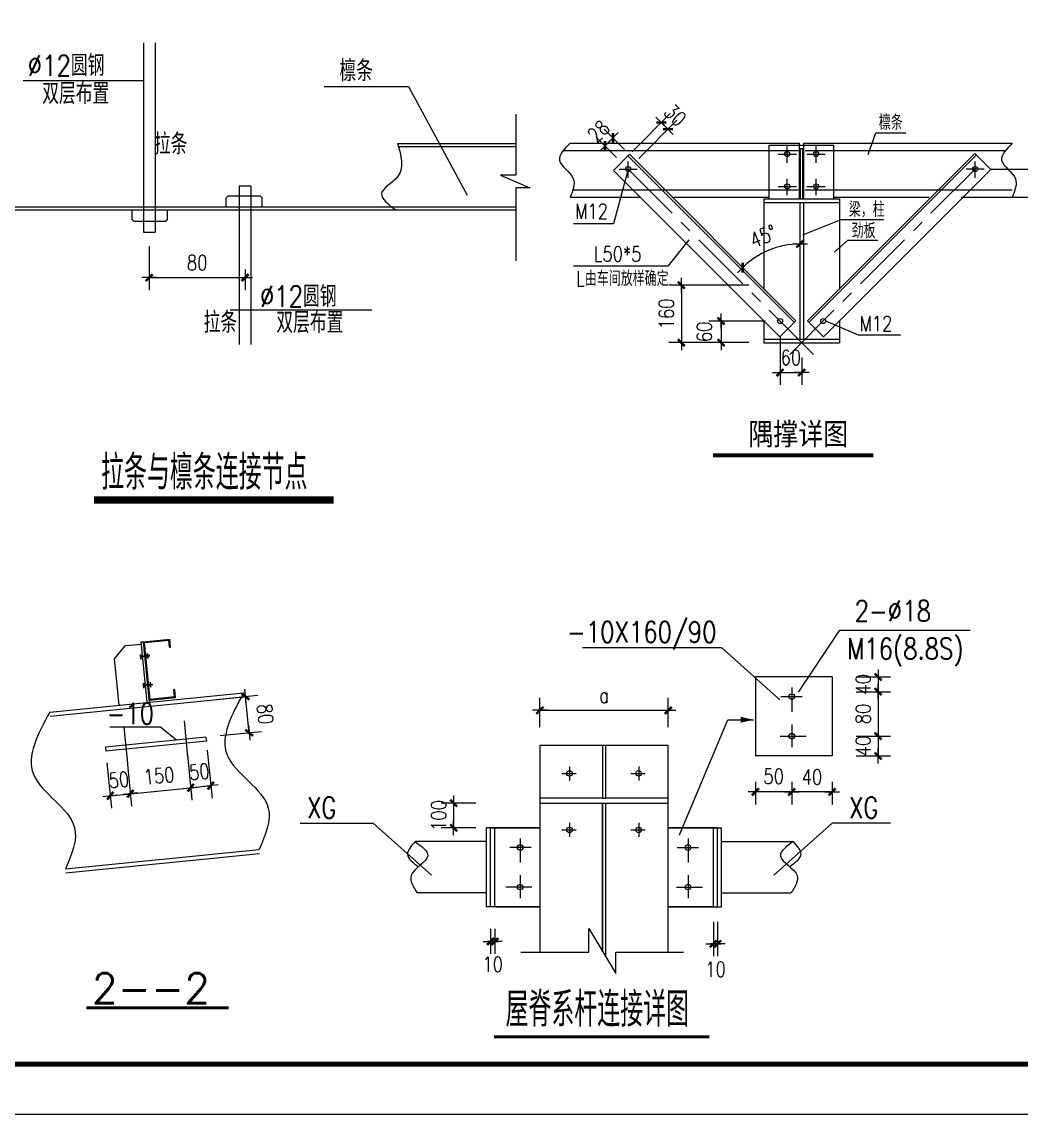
# Model space of a CAD drawing. Extents: x 37237700 to 37865026, y 138877 to 347670.
# Drawn here: x 37813690 to 37833723, y 167089 to 188976 of the extents above; entities that cross this region are included whole.
import ezdxf

# ---------------------------------------------------------------- set-up
doc = ezdxf.new("R2010")
doc.units = 0
doc.header["$LTSCALE"] = 1000
doc.header["$MEASUREMENT"] = 0
doc.linetypes.add('ACAD_ISO02W100', pattern=[15, 12, -3])
doc.linetypes.add('CENTER', pattern=[2, 1.25, -0.25, 0.25, -0.25])
doc.layers.get('0').update_dxf_attribs({"linetype": 'CONTINUOUS'})
doc.layers.get('DEFPOINTS').update_dxf_attribs({"linetype": 'CONTINUOUS'})
for name, color, linetype in [('DIANH', 6, 'CENTER'), ('GREEN', 3, 'CONTINUOUS'), ('PUB_DIM', 3, 'CONTINUOUS'), ('PUB_TITLE', 4, 'CONTINUOUS'), ('RED', 1, 'CONTINUOUS'), ('TEXT', 7, 'CONTINUOUS'), ('XUX', 3, 'ACAD_ISO02W100'), ('标注', 4, 'CONTINUOUS'), ('门窗', 4, 'CONTINUOUS')]:
    doc.layers.add(name, color=color, linetype=linetype)
doc.styles.add('_TCH_DIM_T3', font='SIMPLEX', dxfattribs={"width": 0.705882, "bigfont": 'GBCBIG'})
doc.styles.add('DIM_FONT', font='SIMPLEX.shx', dxfattribs={"width": 0.8})
doc.styles.add('TSSD_NORM', font='txt.shx', dxfattribs={"width": 0.7, "bigfont": 'tssdchn.shx'})
doc.styles.add('中西', font='romans.shx', dxfattribs={"width": 0.8, "height": 350, "bigfont": 'hztxt.shx'})
doc.dimstyles.new('_TCH_ARCH&&100', dxfattribs={"dimtxt": 297.5, "dimasz": 100, "dimexe": 250, "dimexo": 300, "dimgap": 100, "dimtad": 1, "dimdec": 0, "dimzin": 0, "dimdsep": 46, "dimtxsty": '_TCH_DIM_T3', "dimblk": 'ARCHTICK', "dimcen": 0.09, "dimclrt": 7, "dimazin": 2, "dimtfac": 1, "dimtdec": 0, "dimtix": 1, "dimtmove": 2, "dimatfit": 3, "dimfxl": 1, "dimtolj": 1, "dimtzin": 0, "dimarcsym": 0})
doc.dimstyles.new('DIMN', dxfattribs={"dimtxt": 300, "dimasz": 1, "dimexe": 250, "dimexo": 300, "dimgap": 150, "dimtad": 1, "dimdec": 0, "dimzin": 0, "dimdsep": 46, "dimtxsty": 'DIM_FONT', "dimblk": '_DIMX', "dimcen": 0.09, "dimclrt": 7, "dimadec": 0, "dimazin": 0, "dimtfac": 1, "dimtdec": 0, "dimtix": 1, "dimtmove": 2, "dimatfit": 3, "dimldrblk": '_DIMX', "dimfxl": 1, "dimtolj": 1, "dimtzin": 0, "dimarcsym": 0})

# ---------------------------------------------------------------- blocks, each defined once
blk = doc.blocks.new('_DIMX')
blk.add_line((-150, 0), (150, 0))
at = {"const_width": 50}
blk.add_lwpolyline([(-70, -70), (70, 70)], dxfattribs=at)
blk = doc.blocks.new('*D31')
at = {"layer": 'DEFPOINTS', "color": 0}
for p in [(37829126, 174046), (37829932, 174046), (37829126, 173546)]:
    blk.add_point(p, dxfattribs=at)
at = {"layer": 'PUB_DIM', "color": 0, "lineweight": -2}
for p, q in [((37829126, 173746), (37829126, 173296)), ((37829932, 173746), (37829932, 173296)), ((37829931, 173546), (37829127, 173546))]:
    blk.add_line(p, q, dxfattribs=at)
at = {"layer": 'PUB_DIM', "color": 0, "lineweight": -2, "rotation": 180}
blk.add_blockref('_DIMX', (37829126, 173546), dxfattribs=at)
at = {"layer": 'PUB_DIM', "color": 0, "lineweight": -2}
blk.add_blockref('_DIMX', (37829932, 173546), dxfattribs=at)
at = {"layer": 'PUB_DIM', "color": 7, "insert": (37829529, 173846), "char_height": 300, "attachment_point": 5, "style": 'DIM_FONT'}
blk.add_mtext('\\A1;40', dxfattribs=at)
blk = doc.blocks.new('*D32')
at = {"layer": 'DEFPOINTS', "color": 0}
for p in [(37828398, 174046), (37829126, 174046), (37828398, 173546)]:
    blk.add_point(p, dxfattribs=at)
at = {"layer": 'PUB_DIM', "color": 0, "lineweight": -2}
for p, q in [((37828398, 173746), (37828398, 173296)), ((37829126, 173746), (37829126, 173296)), ((37829125, 173546), (37828399, 173546))]:
    blk.add_line(p, q, dxfattribs=at)
at = {"layer": 'PUB_DIM', "color": 0, "lineweight": -2, "rotation": 180}
blk.add_blockref('_DIMX', (37828398, 173546), dxfattribs=at)
at = {"layer": 'PUB_DIM', "color": 0, "lineweight": -2}
blk.add_blockref('_DIMX', (37829126, 173546), dxfattribs=at)
at = {"layer": 'PUB_DIM', "color": 7, "insert": (37828762, 173858), "char_height": 300, "attachment_point": 5, "style": 'DIM_FONT'}
blk.add_mtext('\\A1;50', dxfattribs=at)
blk = doc.blocks.new('*D34')
at = {"layer": 'DEFPOINTS', "color": 0}
for p in [(37815771, 174466), (37816980, 174587), (37817075, 173630)]:
    blk.add_point(p, dxfattribs=at)
at = {"layer": 'PUB_DIM', "color": 0, "lineweight": -2}
for p, q in [((37817009, 174288), (37817100, 173382)), ((37815800, 174168), (37815891, 173261)), ((37815867, 173510), (37817074, 173630))]:
    blk.add_line(p, q, dxfattribs=at)
for p, rotation in [((37815866, 173510), 185.699999930364), ((37817075, 173630), 5.699999930364021)]:
    blk.add_blockref('_DIMX', p, dxfattribs=dict(at, rotation=rotation))
at = {"layer": 'PUB_DIM', "color": 7, "insert": (37816441, 173869), "char_height": 300, "attachment_point": 5, "rotation": 5.7, "style": 'DIM_FONT'}
blk.add_mtext('\\A1;150', dxfattribs=at)
blk = doc.blocks.new('*D35')
at = {"layer": 'DEFPOINTS', "color": 0}
for p in [(37815771, 174466), (37815368, 174426), (37815866, 173510)]:
    blk.add_point(p, dxfattribs=at)
at = {"layer": 'PUB_DIM', "color": 0, "lineweight": -2}
for p, q in [((37815397, 174127), (37815488, 173221)), ((37815800, 174168), (37815891, 173261)), ((37815462, 173469), (37815461, 173469)), ((37815463, 173469), (37815866, 173510)), ((37815867, 173510), (37815868, 173510))]:
    blk.add_line(p, q, dxfattribs=at)
for p, rotation in [((37815463, 173469), 5.699999999944056), ((37815866, 173510), 185.6999999999441)]:
    blk.add_blockref('_DIMX', p, dxfattribs=dict(at, rotation=rotation))
at = {"layer": 'PUB_DIM', "color": 7, "insert": (37815635, 173788), "char_height": 300, "attachment_point": 5, "rotation": 5.7, "style": 'DIM_FONT'}
blk.add_mtext('\\A1;50', dxfattribs=at)
blk = doc.blocks.new('*D36')
at = {"layer": 'DEFPOINTS', "color": 0}
for p in [(37817377, 174681), (37817052, 173862), (37817478, 173671)]:
    blk.add_point(p, dxfattribs=at)
at = {"layer": 'PUB_DIM', "color": 0, "lineweight": -2}
for p, q in [((37817407, 174383), (37817503, 173422)), ((37817074, 173630), (37817073, 173630)), ((37817075, 173630), (37817478, 173671)), ((37817479, 173671), (37817480, 173671)), ((37817082, 173563), (37817100, 173382))]:
    blk.add_line(p, q, dxfattribs=at)
for p, rotation in [((37817075, 173630), 5.699999930364035), ((37817478, 173671), 185.699999930364)]:
    blk.add_blockref('_DIMX', p, dxfattribs=dict(at, rotation=rotation))
at = {"layer": 'PUB_DIM', "color": 7, "insert": (37817247, 173949), "char_height": 300, "attachment_point": 5, "rotation": 5.7, "style": 'DIM_FONT'}
blk.add_mtext('\\A1;50', dxfattribs=at)
blk = doc.blocks.new('*D37')
at = {"layer": 'DEFPOINTS', "color": 0}
for p in [(37817296, 175368), (37818175, 175456), (37817368, 174643)]:
    blk.add_point(p, dxfattribs=at)
at = {"layer": 'PUB_DIM', "color": 0, "lineweight": -2}
for p, q in [((37817594, 175398), (37818424, 175481)), ((37818247, 174732), (37818175, 175455)), ((37817666, 174673), (37818496, 174756))]:
    blk.add_line(p, q, dxfattribs=at)
for p, rotation in [((37818175, 175456), 95.69999999982853), ((37818247, 174731), 275.6999999998285)]:
    blk.add_blockref('_DIMX', p, dxfattribs=dict(at, rotation=rotation))
at = {"layer": 'PUB_DIM', "color": 7, "insert": (37818571, 175107), "char_height": 300, "attachment_point": 5, "rotation": 275.7, "style": 'DIM_FONT'}
blk.add_mtext('\\A1;80', dxfattribs=at)
blk = doc.blocks.new('*D38')
at = {"layer": 'DEFPOINTS', "color": 0}
for p in [(37823086, 171101), (37823172, 171101), (37823172, 170548)]:
    blk.add_point(p, dxfattribs=at)
at = {"layer": 'PUB_DIM', "color": 0, "lineweight": -2}
for p, q in [((37823086, 170801), (37823086, 170298)), ((37823172, 170801), (37823172, 170298)), ((37823085, 170548), (37823084, 170548)), ((37823086, 170548), (37823172, 170548)), ((37823173, 170548), (37823174, 170548))]:
    blk.add_line(p, q, dxfattribs=at)
blk.add_blockref('_DIMX', (37823086, 170548), dxfattribs=at)
at = {"layer": 'PUB_DIM', "color": 0, "lineweight": -2, "rotation": 180}
blk.add_blockref('_DIMX', (37823172, 170548), dxfattribs=at)
at = {"layer": 'PUB_DIM', "color": 7, "insert": (37823129, 170091), "char_height": 300, "attachment_point": 5, "style": 'DIM_FONT'}
blk.add_mtext('\\A1;10', dxfattribs=at)
blk = doc.blocks.new('*D40')
at = {"layer": 'DEFPOINTS', "color": 0}
for p in [(37823089, 173321), (37822346, 172826), (37823089, 172826)]:
    blk.add_point(p, dxfattribs=at)
at = {"layer": 'PUB_DIM', "color": 0, "lineweight": -2}
for p, q in [((37822789, 173321), (37822096, 173321)), ((37822346, 173322), (37822346, 173323)), ((37822346, 173321), (37822346, 172826)), ((37822789, 172826), (37822096, 172826)), ((37822346, 172825), (37822346, 172824))]:
    blk.add_line(p, q, dxfattribs=at)
for p, rotation in [((37822346, 173321), 270), ((37822346, 172826), 90)]:
    blk.add_blockref('_DIMX', p, dxfattribs=dict(at, rotation=rotation))
at = {"layer": 'PUB_DIM', "color": 7, "insert": (37822046, 173074), "char_height": 300, "attachment_point": 5, "rotation": 90, "style": 'DIM_FONT'}
blk.add_mtext('\\A1;100', dxfattribs=at)
blk = doc.blocks.new('*D41')
at = {"layer": 'DEFPOINTS', "color": 0}
for p in [(37827553, 171243), (37827639, 171243), (37827553, 170502)]:
    blk.add_point(p, dxfattribs=at)
at = {"layer": 'PUB_DIM', "color": 0, "lineweight": -2}
for p, q in [((37827553, 170943), (37827553, 170252)), ((37827639, 170943), (37827639, 170252)), ((37827552, 170502), (37827551, 170502)), ((37827639, 170502), (37827553, 170502)), ((37827640, 170502), (37827641, 170502))]:
    blk.add_line(p, q, dxfattribs=at)
blk.add_blockref('_DIMX', (37827553, 170502), dxfattribs=at)
at = {"layer": 'PUB_DIM', "color": 0, "lineweight": -2, "rotation": 180}
blk.add_blockref('_DIMX', (37827639, 170502), dxfattribs=at)
at = {"layer": 'PUB_DIM', "color": 7, "insert": (37827596, 169993), "char_height": 300, "attachment_point": 5, "style": 'DIM_FONT'}
blk.add_mtext('\\A1;10', dxfattribs=at)
blk = doc.blocks.new('*D42')
at = {"layer": 'DEFPOINTS', "color": 0}
for p in [(37830113, 175850), (37830113, 175554), (37830856, 175554)]:
    blk.add_point(p, dxfattribs=at)
at = {"layer": 'PUB_DIM', "color": 0, "lineweight": -2}
for p, q in [((37830413, 175850), (37831106, 175850)), ((37830856, 175851), (37830856, 175852)), ((37830856, 175850), (37830856, 175554)), ((37830413, 175554), (37831106, 175554)), ((37830856, 175553), (37830856, 175552))]:
    blk.add_line(p, q, dxfattribs=at)
for p, rotation in [((37830856, 175850), 270), ((37830856, 175554), 90)]:
    blk.add_blockref('_DIMX', p, dxfattribs=dict(at, rotation=rotation))
at = {"layer": 'PUB_DIM', "color": 7, "insert": (37830556, 175702), "char_height": 300, "attachment_point": 5, "rotation": 90, "style": 'DIM_FONT'}
blk.add_mtext('\\A1;40', dxfattribs=at)
blk = doc.blocks.new('*D43')
at = {"layer": 'DEFPOINTS', "color": 0}
for p in [(37830113, 174663), (37830113, 174267), (37830856, 174267)]:
    blk.add_point(p, dxfattribs=at)
at = {"layer": 'PUB_DIM', "color": 0, "lineweight": -2}
for p, q in [((37830413, 174663), (37831106, 174663)), ((37830856, 174664), (37830856, 174665)), ((37830856, 174663), (37830856, 174267)), ((37830413, 174267), (37831106, 174267)), ((37830856, 174266), (37830856, 174265))]:
    blk.add_line(p, q, dxfattribs=at)
for p, rotation in [((37830856, 174663), 270), ((37830856, 174267), 90)]:
    blk.add_blockref('_DIMX', p, dxfattribs=dict(at, rotation=rotation))
at = {"layer": 'PUB_DIM', "color": 7, "insert": (37830556, 174465), "char_height": 300, "attachment_point": 5, "rotation": 90, "style": 'DIM_FONT'}
blk.add_mtext('\\A1;40', dxfattribs=at)
blk = doc.blocks.new('*D44')
at = {"layer": 'DEFPOINTS', "color": 0}
for p in [(37830113, 175554), (37830113, 174663), (37830856, 174663)]:
    blk.add_point(p, dxfattribs=at)
at = {"layer": 'PUB_DIM', "color": 0, "lineweight": -2}
for p, q in [((37830413, 175554), (37831106, 175554)), ((37830856, 175553), (37830856, 174664)), ((37830413, 174663), (37831106, 174663))]:
    blk.add_line(p, q, dxfattribs=at)
for p, rotation in [((37830856, 175554), 90), ((37830856, 174663), 270)]:
    blk.add_blockref('_DIMX', p, dxfattribs=dict(at, rotation=rotation))
at = {"layer": 'PUB_DIM', "color": 7, "insert": (37830556, 175108), "char_height": 300, "attachment_point": 5, "rotation": 90, "style": 'DIM_FONT'}
blk.add_mtext('\\A1;80', dxfattribs=at)
blk = doc.blocks.new('*D95')
at = {"layer": 'DEFPOINTS', "color": 0}
for p in [(37826508, 186961), (37825709, 186162), (37825844, 186027)]:
    blk.add_point(p, dxfattribs=at)
at = {"layer": 'PUB_DIM', "color": 0, "lineweight": -2}
for p, q in [((37825922, 186374), (37826685, 187138)), ((37826056, 186240), (37826820, 187003)), ((37826508, 186962), (37826507, 186962)), ((37826643, 186826), (37826508, 186961)), ((37826644, 186826), (37826644, 186825))]:
    blk.add_line(p, q, dxfattribs=at)
for p, rotation in [((37826508, 186961), 314.9999999994558), ((37826643, 186826), 134.9999999994558)]:
    blk.add_blockref('_DIMX', p, dxfattribs=dict(at, rotation=rotation))
at = {"layer": 'PUB_DIM', "color": 7, "insert": (37826788, 187106), "char_height": 300, "attachment_point": 5, "rotation": 315, "style": 'DIM_FONT'}
blk.add_mtext('\\A1;30', dxfattribs=at)
blk = doc.blocks.new('*D96')
at = {"layer": 'DEFPOINTS', "color": 0}
for p in [(37825541, 186650), (37825986, 186205), (37825826, 186045)]:
    blk.add_point(p, dxfattribs=at)
at = {"layer": 'PUB_DIM', "color": 0, "lineweight": -2}
for p, q in [((37825774, 186417), (37825364, 186827)), ((37825613, 186257), (37825204, 186666)), ((37825380, 186489), (37825379, 186488)), ((37825381, 186490), (37825541, 186650)), ((37825542, 186651), (37825542, 186651))]:
    blk.add_line(p, q, dxfattribs=at)
for p, rotation in [((37825541, 186650), 225.0000000007903), ((37825381, 186490), 45.00000000079025)]:
    blk.add_blockref('_DIMX', p, dxfattribs=dict(at, rotation=rotation))
at = {"layer": 'PUB_DIM', "color": 7, "insert": (37825249, 186782), "char_height": 300, "attachment_point": 5, "rotation": 45, "style": 'DIM_FONT'}
blk.add_mtext('\\A1;28', dxfattribs=at)
blk = doc.blocks.new('*D97')
at = {"layer": 'DEFPOINTS', "color": 0}
for p in [(37828890, 182980), (37829323, 182548), (37829323, 181950)]:
    blk.add_point(p, dxfattribs=at)
at = {"layer": 'PUB_DIM', "color": 0, "lineweight": -2}
for p, q in [((37828890, 182680), (37828890, 181700)), ((37829323, 182248), (37829323, 181700)), ((37828889, 181950), (37828888, 181950)), ((37828890, 181950), (37829323, 181950)), ((37829324, 181950), (37829325, 181950))]:
    blk.add_line(p, q, dxfattribs=at)
blk.add_blockref('_DIMX', (37828890, 181950), dxfattribs=at)
at = {"layer": 'PUB_DIM', "color": 0, "lineweight": -2, "rotation": 180}
blk.add_blockref('_DIMX', (37829323, 181950), dxfattribs=at)
at = {"layer": 'PUB_DIM', "color": 7, "insert": (37829107, 182250), "char_height": 300, "attachment_point": 5, "style": 'DIM_FONT'}
blk.add_mtext('\\A1;60', dxfattribs=at)
blk = doc.blocks.new('*D98')
at = {"layer": 'DEFPOINTS', "color": 0}
for p in [(37826234, 185957), (37829287, 185356), (37828867, 184471), (37829204, 182988), (37829287, 182620)]:
    blk.add_point(p, dxfattribs=at)
at = {"layer": 'PUB_DIM', "color": 0, "lineweight": -2}
blk.add_arc((37829287, 182904), 1622, 90.0353, 134.9647, dxfattribs=at)
for p, rotation in [((37829287, 184527), 0.01766053523176496), ((37828140, 184051), 224.9823394646783)]:
    blk.add_blockref('_DIMX', p, dxfattribs=dict(at, rotation=rotation))
at = {"layer": 'PUB_DIM', "color": 7, "insert": (37828551, 184680), "char_height": 300, "attachment_point": 5, "rotation": 22.5, "style": 'DIM_FONT'}
blk.add_mtext('\\A1;45°', dxfattribs=at)
blk = doc.blocks.new('*D99')
at = {"layer": 'DEFPOINTS', "color": 0}
for p in [(37828567, 183700), (37826911, 182548), (37828567, 182548)]:
    blk.add_point(p, dxfattribs=at)
at = {"layer": 'PUB_DIM', "color": 0, "lineweight": -2}
for p, q in [((37828267, 183700), (37826661, 183700)), ((37826911, 183699), (37826911, 182549)), ((37828267, 182548), (37826661, 182548))]:
    blk.add_line(p, q, dxfattribs=at)
for p, rotation in [((37826911, 183700), 90), ((37826911, 182548), 270)]:
    blk.add_blockref('_DIMX', p, dxfattribs=dict(at, rotation=rotation))
at = {"layer": 'PUB_DIM', "color": 7, "insert": (37826611, 183124), "char_height": 300, "attachment_point": 5, "rotation": 90, "style": 'DIM_FONT'}
blk.add_mtext('\\A1;160', dxfattribs=at)
blk = doc.blocks.new('*D100')
at = {"layer": 'DEFPOINTS', "color": 0}
for p in [(37828890, 182980), (37827709, 182548), (37828567, 182548)]:
    blk.add_point(p, dxfattribs=at)
at = {"layer": 'PUB_DIM', "color": 0, "lineweight": -2}
for p, q in [((37828590, 182980), (37827459, 182980)), ((37827709, 182979), (37827709, 182549)), ((37828267, 182548), (37827459, 182548))]:
    blk.add_line(p, q, dxfattribs=at)
for p, rotation in [((37827709, 182980), 90), ((37827709, 182548), 270)]:
    blk.add_blockref('_DIMX', p, dxfattribs=dict(at, rotation=rotation))
at = {"layer": 'PUB_DIM', "color": 7, "insert": (37827370, 182764), "char_height": 300, "attachment_point": 5, "rotation": 90, "style": 'DIM_FONT'}
blk.add_mtext('\\A1;60', dxfattribs=at)
blk = doc.blocks.new('_ArchTick')
at = {"color": 0, "linetype": 'ByBlock', "const_width": 0.4}
blk.add_lwpolyline([(-0.5, -0.5), (0.5, 0.5)], dxfattribs=at)
blk = doc.blocks.new('*D2100')
at = {"layer": 'DEFPOINTS', "color": 0}
for p in [(37832802, 186027), (37834339, 186027), (37832802, 185464)]:
    blk.add_point(p, dxfattribs=at)
at = {"layer": 'PUB_DIM', "color": 0, "lineweight": -2}
for p, q in [((37834339, 186027), (37834339, 186127)), ((37833102, 186027), (37834589, 186027)), ((37834339, 185464), (37834339, 186027)), ((37833102, 185464), (37834589, 185464)), ((37834339, 185464), (37834339, 185364))]:
    blk.add_line(p, q, dxfattribs=at)
at = {"layer": 'PUB_DIM', "color": 0, "lineweight": -2, "xscale": 100, "yscale": 100, "zscale": 100}
for p, rotation in [((37834339, 186027), 270), ((37834339, 185464), 90)]:
    blk.add_blockref('_ArchTick', p, dxfattribs=dict(at, rotation=rotation))
at = {"layer": 'PUB_DIM', "color": 7, "insert": (37834090, 185745), "char_height": 297.5, "attachment_point": 5, "rotation": 90, "style": '_TCH_DIM_T3'}
blk.add_mtext('\\A1;563', dxfattribs=at)

msp = doc.modelspace()

# ---------------------------------------------------------------- linework, layer by layer
at = {"layer": 'DIANH'}
for p, q in [((37828852.5, 186327.7), (37829216.3, 186327.7)), ((37829034.7, 186148.6), (37829034.7, 186477.4)), ((37829428.5, 186327.7), (37829792.3, 186327.7)), ((37829610.7, 186148.6), (37829610.7, 186477.4)), ((37829558.3, 182312.1), (37825694.3, 186176.1)), ((37825843.9, 185847.6), (37825843.9, 186176.5)), ((37829087.1, 182312.1), (37832951.1, 186176.1)), ((37832801.8, 185847.6), (37832801.8, 186176.5)), ((37825661.7, 186026.8), (37826025.5, 186026.8)), ((37829034.7, 185500.6), (37829034.7, 185829.4)), ((37829610.7, 185500.6), (37829610.7, 185829.4)), ((37832984, 186026.8), (37832620.1, 186026.8)), ((37828852.5, 185679.7), (37829216.3, 185679.7)), ((37829428.5, 185679.7), (37829792.3, 185679.7))]:
    msp.add_line(p, q, dxfattribs=at)
at = {"layer": 'DIANH', "lineweight": 15}
for p, q in [((37816941.8, 174966.7), (37817014.2, 174241.3)), ((37815732.8, 174846), (37815805.2, 174120.6))]:
    msp.add_line(p, q, dxfattribs=at)
at = {"layer": 'GREEN'}
for p, q in [((37816129.5, 188556.4), (37816129.5, 184764.8)), ((37816359.9, 188556.4), (37816359.9, 184764.8)), ((37813716.1, 187800.8), (37816129.5, 187800.8)), ((37819747.9, 187682.4), (37821440.9, 187682.4)), ((37821440.9, 187682.4), (37822620.7, 185506.4)), ((37823591.1, 187126.4), (37823591.1, 185905.8)), ((37830658, 186320.1), (37830810.7, 186754.8)), ((37830810.7, 186754.8), (37831409.5, 186754.8)), ((37821221.6, 186538.9), (37823591.1, 186538.9)), ((37821238.5, 186481.3), (37823591.1, 186481.3)), ((37823282.7, 185905.8), (37823872.8, 185647.2)), ((37823591.1, 185905.8), (37823282.7, 185905.8)), ((37825843.6, 186026.8), (37825549.6, 184926.6)), ((37818049.5, 185687.2), (37818049.5, 182509.9)), ((37818049.5, 185687.2), (37818279.9, 185687.2)), ((37818279.9, 185687.2), (37818279.9, 182509.9)), ((37823591.1, 185647.2), (37823591.1, 184188.7)), ((37823872.8, 185647.2), (37823591.1, 185647.2)), ((37817787.4, 185451.3), (37817826.2, 185490)), ((37817787.4, 185266.5), (37817787.4, 185451.3)), ((37817826.2, 185490), (37818467.9, 185490)), ((37818502.4, 185455.6), (37818467.9, 185490)), ((37818502.4, 185455.6), (37818502.4, 185266.5)), ((37810723.1, 185266.5), (37823591.1, 185266.5)), ((37810723.1, 185208.9), (37823591.1, 185208.9)), ((37815896.3, 185208.9), (37815896.3, 185024.2)), ((37816611.3, 185019.9), (37816611.3, 185208.9)), ((37815896.3, 185024.2), (37815935.1, 184985.4)), ((37815935.1, 184985.4), (37816576.9, 184985.4)), ((37816611.3, 185019.9), (37816576.9, 184985.4)), ((37829346.7, 184711.4), (37830114.1, 185015.2)), ((37830114.1, 185015.2), (37830964.4, 185015.2)), ((37816129.5, 184764.8), (37816359.9, 184764.8)), ((37825549.6, 184926.6), (37824750.8, 184926.6)), ((37827059.9, 184607.6), (37826641.1, 184083.5)), ((37829979.8, 184358.5), (37830250.4, 184598.4)), ((37830250.4, 184598.4), (37830847.5, 184598.4)), ((37826641.1, 184083.5), (37824747.9, 184083.5)), ((37817866.1, 183206.7), (37820704.3, 183206.7)), ((37830459.9, 182697.6), (37829805.3, 182979.9)), ((37831305.5, 182697.6), (37830459.9, 182697.6)), ((37825054.1, 170335.2), (37825054.1, 170810.4)), ((37825054.1, 170810.4), (37825595.2, 169909.2)), ((37823692.9, 170335.2), (37825054.1, 170335.2)), ((37825595.2, 170335.2), (37826956.4, 170335.2)), ((37825595.2, 169909.2), (37825595.2, 170335.2))]:
    msp.add_line(p, q, dxfattribs=at)
at = {"layer": 'GREEN', "lineweight": 15}
for p, q in [((37829259.3, 175545.6), (37830088.7, 176786)), ((37830088.7, 176786), (37832699.5, 176786)), ((37824930.2, 176439.8), (37827712.9, 176439.8)), ((37827712.9, 176439.8), (37828883.8, 175392.1)), ((37829932.3, 175850.5), (37828397.9, 175850.5)), ((37828397.9, 175850.5), (37828397.9, 174267)), ((37829932.3, 175850.5), (37829932.3, 174267)), ((37829125.9, 175637.3), (37829125.9, 175152.7)), ((37828908.1, 175454.6), (37829335.2, 175454.6)), ((37826873.1, 172684.2), (37827845.5, 174991)), ((37827845.5, 174991), (37828358.3, 174991)), ((37829125.9, 174899.5), (37829125.9, 174443.8)), ((37816475.6, 174842.2), (37815453.5, 174842.2)), ((37828893.6, 174662.9), (37829414.8, 174662.9)), ((37829932.3, 174267), (37828397.9, 174267)), ((37824669.8, 174057.2), (37824669.8, 173777.1)), ((37826055.4, 174057.2), (37826055.4, 173777.1)), ((37824514.9, 173917.5), (37824802.2, 173917.5)), ((37825900.4, 173917.5), (37826187.8, 173917.5)), ((37825332.9, 173420.3), (37824076, 173420.3)), ((37825332.9, 173420.3), (37825392.3, 173420.3)), ((37826649.2, 173420.3), (37825392.3, 173420.3)), ((37826649.2, 173321.3), (37826649.2, 173420.3)), ((37824076, 173321.3), (37825447.7, 173321.3)), ((37825332.9, 170346), (37825332.9, 173321.3)), ((37825392.3, 173321.3), (37825392.3, 170247.1)), ((37825392.3, 173321.3), (37826649.2, 173321.3)), ((37819271, 172921.8), (37820732.3, 172921.8)), ((37820732.3, 172921.8), (37821903.2, 171874.2)), ((37824669.8, 172923.2), (37824669.8, 172643.1)), ((37826055.4, 172923.2), (37826055.4, 172643.1)), ((37829933.5, 172921.8), (37828762.6, 171874.2)), ((37831101.2, 172921.8), (37829933.5, 172921.8)), ((37824076, 172826.5), (37823007.2, 172826.5)), ((37823086.4, 172826.5), (37823007.2, 172826.5)), ((37823007.2, 171243), (37823007.2, 172826.5)), ((37823086.4, 172826.5), (37824078.4, 172826.5)), ((37823086.4, 171243), (37823086.4, 172826.5)), ((37824514.9, 172783.6), (37824802.2, 172783.6)), ((37825900.4, 172783.6), (37826187.8, 172783.6)), ((37827638.8, 172826.5), (37826646.8, 172826.5)), ((37826649.2, 172826.5), (37827718, 172826.5)), ((37827638.8, 172826.5), (37827718, 172826.5)), ((37827638.8, 171243), (37827638.8, 172826.5)), ((37827718, 171243), (37827718, 172826.5)), ((37823007.2, 172549.4), (37821574.1, 172549.4)), ((37823680.2, 172613.3), (37823680.2, 172128.7)), ((37827045, 172613.3), (37827045, 172128.7)), ((37827718, 172549.4), (37829151.1, 172549.4)), ((37823898, 172430.6), (37823470.9, 172430.6)), ((37826827.2, 172430.6), (37827254.4, 172430.6)), ((37823680.2, 171875.5), (37823680.2, 171419.8)), ((37827045, 171875.5), (37827045, 171419.8)), ((37823912.5, 171638.9), (37823391.2, 171638.9)), ((37826812.7, 171638.9), (37827334, 171638.9)), ((37823007.2, 171520.1), (37821617.6, 171520.1)), ((37827718, 171520.1), (37829107.6, 171520.1)), ((37824076, 171243), (37823007.2, 171243)), ((37823086.4, 171243), (37823007.2, 171243)), ((37823194.1, 171243), (37824076, 171243)), ((37827531.1, 171243), (37826649.2, 171243)), ((37826649.2, 171243), (37827718, 171243)), ((37827638.8, 171243), (37827718, 171243))]:
    msp.add_line(p, q, dxfattribs=at)
at = {"layer": 'GREEN', "linetype": 'ACAD_ISO02W100', "lineweight": 15}
for p, q in [((37823171.9, 171243), (37823171.9, 172826.5)), ((37827553.3, 171243), (37827553.3, 172826.5))]:
    msp.add_line(p, q, dxfattribs=at)
at = {"layer": 'GREEN'}
msp.add_lwpolyline([(37828101.9, 174991, 120, 0, 0), (37828358.3, 174991, 0, 0, 0)], format="xyseb", dxfattribs=at)
at = {"layer": 'GREEN', "lineweight": 15}
for centre in [(37829125.9, 175454.6), (37829125.9, 174662.9), (37824669.8, 173917.5), (37826055.4, 173917.5), (37824669.8, 172783.6), (37826055.4, 172783.6), (37823680.2, 172430.6), (37827045, 172430.6), (37823680.2, 171638.9), (37827045, 171638.9)]:
    msp.add_circle(centre, 56.4, dxfattribs=at)
at = {"layer": 'GREEN'}
for points in [[(37824680.8, 186543.7), (37824468.8, 186202.9), (37824743.7, 185834.2), (37824680.8, 185463.7)], [(37833543.9, 186543.7), (37833332, 186202.9), (37833606.8, 185834.2), (37833543.9, 185463.7)]]:
    msp.add_spline(points, degree=3, dxfattribs=at)
at = {"layer": 'GREEN', "lineweight": 15}
for points in [[(37818135.1, 175533.5), (37817805.4, 174287.6), (37818630.2, 173221.5), (37818448.9, 172390.1)], [(37814251.8, 175145.9), (37813922, 173899.9), (37814746.8, 172833.9), (37814565.5, 172002.5)], [(37821574.1, 172549.4), (37821422.1, 172295), (37821639.5, 172045.5)], [(37821574.1, 172549.4), (37821827.5, 172266.1), (37821494.5, 171868.3), (37821617.6, 171520.1)], [(37829151.1, 172549.4), (37828897.7, 172266.1), (37829230.7, 171868.3), (37829107.6, 171520.1)], [(37829151.1, 172549.4), (37829303.1, 172295), (37829085.7, 172045.5)]]:
    msp.add_spline(points, degree=3, dxfattribs=at)
at = {"layer": 'PUB_TITLE'}
msp.add_lwpolyline([(37790725.6, 167088.5), (37865025.6, 167088.5), (37865025.6, 209088.5), (37790725.6, 209088.5)], close=True, dxfattribs=at)
at = {"layer": 'PUB_TITLE', "const_width": 100}
msp.add_lwpolyline([(37793225.6, 168088.5), (37864025.6, 168088.5), (37864025.6, 208088.5), (37793225.6, 208088.5)], close=True, dxfattribs=at)
at = {"layer": 'RED'}
for p, q in [((37824680.8, 186543.7), (37829279.5, 186543.7)), ((37828674.7, 185427.7), (37828674.7, 186507.7)), ((37828674.7, 186507.7), (37829970.7, 186507.7)), ((37829279.5, 186507.7), (37829279.5, 186543.7)), ((37829365.9, 186543.7), (37829394.7, 186543.7)), ((37829365.9, 186507.7), (37829365.9, 186543.7)), ((37829394.7, 186543.7), (37833543.9, 186543.7)), ((37829970.7, 185427.7), (37829970.7, 186507.7)), ((37825548.6, 186001), (37825869.4, 186321.7)), ((37829173, 182957), (37825838.8, 186291.2)), ((37829203.6, 182987.5), (37825869.4, 186321.7)), ((37829301.1, 185427.7), (37829301.1, 186435.7)), ((37829301.1, 186435.7), (37829344.3, 186435.7)), ((37829344.3, 185427.7), (37829344.3, 186435.7)), ((37829441.8, 182987.5), (37832794.1, 186339.9)), ((37829472.3, 182957), (37832824.7, 186309.3)), ((37833114.9, 186019.1), (37832794.1, 186339.9)), ((37828882.8, 182666.8), (37825548.6, 186001)), ((37829762.5, 182666.8), (37833114.9, 186019.1)), ((37824680.8, 185463.7), (37826085.9, 185463.7)), ((37826727.4, 185463.7), (37828674.7, 185463.7)), ((37828566.7, 185427.7), (37830078.7, 185427.7)), ((37828566.7, 185427.7), (37828566.7, 185355.7)), ((37829970.7, 185463.7), (37831881.9, 185463.7)), ((37830078.7, 185427.7), (37830078.7, 185355.7)), ((37832523.4, 185463.7), (37833543.9, 185463.7)), ((37828566.7, 185355.7), (37830078.7, 185355.7)), ((37828566.7, 185355.7), (37828566.7, 183624.4)), ((37829286.7, 185355.7), (37829286.7, 182619.7)), ((37829358.7, 185355.7), (37829358.7, 182619.7)), ((37830078.7, 185355.7), (37830078.7, 183624.4)), ((37828882.8, 182666.8), (37829203.6, 182987.5)), ((37829762.5, 182666.8), (37829441.8, 182987.5)), ((37828566.7, 182982.9), (37828566.7, 182547.7)), ((37830078.7, 182982.9), (37830078.7, 182547.7)), ((37828566.7, 182619.7), (37830078.7, 182619.7)), ((37828566.7, 182547.7), (37830078.7, 182547.7))]:
    msp.add_line(p, q, dxfattribs=at)
at = {"layer": 'RED', "lineweight": 15}
for p, q in [((37815547.7, 176211.4), (37815765.3, 176477.3)), ((37815765.3, 176477.3), (37816087.7, 176509.5)), ((37816083.7, 176549.8), (37816132.1, 176554.6)), ((37816204.4, 175340.8), (37816083.7, 176549.8)), ((37816132.1, 176554.6), (37816656, 176606.9)), ((37816252.7, 175345.6), (37816132.1, 176554.6)), ((37816152.5, 176537.9), (37816639.3, 176586.5)), ((37816265.4, 175406.3), (37816152.5, 176537.9)), ((37816653.5, 176443.9), (37816639.3, 176586.5)), ((37816653.5, 176443.9), (37816672, 176445.7)), ((37816672, 176445.7), (37816656, 176606.9)), ((37815640.2, 175284.5), (37815547.7, 176211.4)), ((37816738, 175597.6), (37816756.5, 175599.4)), ((37816752.2, 175454.9), (37816738, 175597.6)), ((37816772.6, 175438.2), (37816756.5, 175599.4)), ((37814251.8, 175145.9), (37818135.1, 175533.5)), ((37814259.8, 175065.3), (37818143.2, 175452.9)), ((37816248.7, 175385.9), (37816772.6, 175438.2)), ((37816265.4, 175406.3), (37816752.2, 175454.9)), ((37817381, 174644.2), (37815366, 174443.1)), ((37817389, 174563.6), (37815374, 174362.5)), ((37817381, 174644.2), (37817389, 174563.6)), ((37826649.2, 174475.5), (37824076, 174475.5)), ((37824076, 174475.5), (37824076, 171243)), ((37825332.9, 174475.5), (37825332.9, 173420.3)), ((37825392.3, 174475.5), (37825392.3, 173420.3)), ((37826649.2, 171243), (37826649.2, 174475.5)), ((37815366, 174443.1), (37815374, 174362.5)), ((37825332.9, 173321.3), (37825332.9, 170346)), ((37825392.3, 173321.3), (37825392.3, 170247.1)), ((37814565.5, 172002.5), (37818448.9, 172390.1)), ((37814573.6, 171921.9), (37818456.9, 172309.6)), ((37824076, 171243), (37824076, 170335.2)), ((37826649.2, 170335.2), (37826649.2, 171243))]:
    msp.add_line(p, q, dxfattribs=at)
at = {"layer": 'RED'}
for points, const_width in [([(37827547.8, 180289.6), (37830757.7, 180289.6)], 75), ([(37815135, 179395), (37819943.6, 179395)], 144)]:
    msp.add_lwpolyline(points, dxfattribs=dict(at, const_width=const_width))
for centre in [(37829034.4, 186327.7), (37829610.7, 186327.7), (37825843.9, 186026.8), (37832801.8, 186026.8), (37829034.7, 185679.7), (37829610.7, 185679.7), (37828890.5, 182979.9), (37829754.9, 182979.9)]:
    msp.add_circle(centre, 50.4, dxfattribs=at)
msp.add_spline([(37821221.6, 186538.9), (37821221.6, 185873.9), (37820902.1, 185534.3), (37821185.7, 185208.9)], degree=3, dxfattribs=at)
at = {"layer": 'XUX'}
for p, q in [((37829279.5, 185427.7), (37829279.5, 186507.7)), ((37829365.9, 185427.7), (37829365.9, 186507.7)), ((37824547.2, 186399.7), (37829250.7, 186399.7)), ((37829394.7, 186399.7), (37833410.3, 186399.7)), ((37824735.5, 185607.7), (37829250.7, 185607.7)), ((37829394.7, 185607.7), (37833543.9, 185607.7))]:
    msp.add_line(p, q, dxfattribs=at)
at = {"layer": '标注'}
msp.add_line((37816475.6, 174842.2), (37816788.2, 174589.6), dxfattribs=at)
for points, const_width in [([(37816068.8, 176304.4), (37816079.3, 176199.5)], 36), ([(37816259.6, 176277.5), (37816073.4, 176258.9)], 36), ([(37816204.9, 176322.8), (37816215.3, 176217.9)], 36), ([(37816262.5, 175745.1), (37816273, 175640.2)], 36), ([(37816126.5, 175726.7), (37816137, 175621.8)], 36), ([(37816317.3, 175699.8), (37816131, 175681.2)], 36), ([(37814981.5, 169220.3), (37817833.8, 169220.3)], 60)]:
    msp.add_lwpolyline(points, dxfattribs=dict(at, const_width=const_width))
at = {"layer": '门窗', "const_width": 60}
msp.add_lwpolyline([(37823156.3, 168640.7), (37827474.7, 168640.7)], dxfattribs=at)

# ---------------------------------------------------------------- texts
at = {"style": '中西'}
for s, height, p in [('隅撑详图', 500, (37828254.3, 180449.7)), ('2--2', 600, (37815094.5, 169311.7))]:
    msp.add_text(s, height=height, dxfattribs=at).set_placement(p)
at = {"layer": 'TEXT', "style": 'TSSD_NORM', "width": 0.7}
for s, p in [('拉条与檩条连接节点', (37815279.8, 179601.2)), ('屋脊系杆连接详图', (37823387, 168840.7))]:
    msp.add_text(s, height=691.2, dxfattribs=at).set_placement(p)
at = {"layer": '标注', "style": '中西', "width": 0.8}
for s, height, p in [('%%C12圆钢', 420, (37813809.6, 187891.4)), ('檩条', 420, (37820057.7, 187786.3)), ('双层布置', 420, (37814099.2, 187328.4)), ('檩条', 300, (37830870.7, 186812.8)), ('拉条', 420, (37816338.4, 186318.7)), ('梁，柱', 300, (37830268.8, 185066.1)), ('M12', 300, (37824782.5, 185032.4)), ('劲板', 300, (37830324.6, 184641.3)), ('L50*5', 300, (37825154.3, 184175.5)), ('L由车间放样确定', 300, (37824801.6, 183682.4)), ('%%C12圆钢', 420, (37818463.4, 183264.7)), ('拉条', 420, (37817335.4, 182743.4)), ('双层布置', 420, (37818791.4, 182740.9)), ('M12', 300, (37830482.6, 182781.3)), ('2-%%C18', 420, (37830386.8, 176963.8)), ('-10X160/90', 420, (37824620.6, 176538.1)), ('M16(8.8S)', 420, (37830233.7, 176203.2)), ('-10', 420, (37815390.5, 174905.6)), ('XG', 420, (37819403.9, 173020.1)), ('XG', 420, (37830272.4, 173020.1))]:
    msp.add_text(s, height=height, dxfattribs=at).set_placement(p)

# ---------------------------------------------------------------- dimensions: what is measured, and where the dimension line sits
at = {"layer": 'PUB_DIM'}
for p1, p2, distance, text, picture, middle in [((37825844.2, 186027.4), (37825709.4, 186162.2), -1129.7, '30', '*D95', (37826787.8, 187105.8)), ((37825825.5, 186044.8), (37825985.9, 186205.2), 629.1, '28', '*D96', (37825248.8, 186782)), ((37815367.7, 174426), (37815770.7, 174466.2), -961.3, '50', '*D35', (37815634.9, 173788.1))]:
    dim = msp.add_aligned_dim(p1=p1, p2=p2, distance=distance, text=text, dimstyle='DIMN', dxfattribs=at)
    dim.commit()
    dim.dimension.update_dxf_attribs({"geometry": picture, "text_midpoint": middle})
dim = msp.add_aligned_dim(p1=(37832801.8, 185463.7), p2=(37832801.8, 186026.8), distance=-1537.4, dimstyle='_TCH_ARCH&&100', dxfattribs=at)
dim.commit()
dim.dimension.update_dxf_attribs({"geometry": '*D2100', "text_midpoint": (37834090.4, 185745.2)})
dim = msp.add_angular_dim_2l(base=(37828866.9, 184471.3), line1=((37829286.7, 185355.7), (37829286.7, 182619.7)), line2=((37829203.6, 182987.5), (37826234.3, 185956.8)), dimstyle='DIMN', dxfattribs=at)
dim.commit()
dim.dimension.update_dxf_attribs({"geometry": '*D98', "text_midpoint": (37828551.1, 184680.3)})
for base, p1, p2, text in [((37818164.7, 183851.2), (37816244.7, 184774.4), (37818164.7, 184313.5), '80'), ((37826649.2, 175180.9), (37824076, 174541), (37826649.2, 174541), 'a')]:
    msp.add_linear_dim(base=base, p1=p1, p2=p2, text=text, dimstyle='DIMN', dxfattribs=at).render()
for base, p1, p2, angle, text, picture, middle in [((37826910.9, 182547.7), (37828566.7, 183699.7), (37828566.7, 182547.7), 90, '160', '*D99', (37826610.9, 183123.7)), ((37830855.8, 175553.6), (37830113.3, 175850.5), (37830113.3, 175553.6), 90, '40', '*D42', (37830555.8, 175702)), ((37830855.8, 174662.9), (37830113.3, 175553.6), (37830113.3, 174662.9), 90, '80', '*D44', (37830555.8, 175108.2)), ((37817478.2, 173670.6), (37817052.1, 173861.9), (37817377.3, 174681.1), 185.7, '50', '*D36', (37817246.9, 173949)), ((37830855.8, 174267), (37830113.3, 174662.9), (37830113.3, 174267), 90, '40', '*D43', (37830555.8, 174464.9)), ((37817075.2, 173630.3), (37815770.7, 174466.2), (37816979.7, 174586.9), 185.7, '150', '*D34', (37816440.9, 173868.5)), ((37822345.8, 172826.5), (37823088.8, 173321.3), (37823088.8, 172826.5), 90, '100', '*D40', (37822045.8, 173073.9))]:
    dim = msp.add_linear_dim(base=base, p1=p1, p2=p2, angle=angle, text=text, dimstyle='DIMN', dxfattribs=at)
    dim.commit()
    dim.dimension.update_dxf_attribs({"geometry": picture, "text_midpoint": middle})
for base, p1, p2, angle, text, picture, middle, dimtype in [((37827708.9, 182547.7), (37828890.5, 182979.9), (37828566.7, 182547.7), 90, '60', '*D100', (37827370.1, 182763.8), 128), ((37818175.1, 175456.1), (37817368, 174642.9), (37817295.6, 175368.3), 95.7, '80', '*D37', (37818571.4, 175107.1), 129), ((37823171.9, 170547.7), (37823086.4, 171101), (37823171.9, 171101), 180, '10', '*D38', (37823129.1, 170090.5), 128)]:
    dim = msp.add_linear_dim(base=base, p1=p1, p2=p2, angle=angle, text=text, dimstyle='DIMN', dxfattribs=at)
    dim.commit()
    dim.dimension.update_dxf_attribs({"geometry": picture, "text_midpoint": middle, "dimtype": dimtype})
for base, p1, p2, text, picture, middle in [((37829322.7, 181950), (37828890.5, 182979.9), (37829322.7, 182547.7), '60', '*D97', (37829106.6, 182250)), ((37829125.9, 173546.4), (37829932.3, 174045.6), (37829125.9, 174045.6), '40', '*D31', (37829529.1, 173846.4))]:
    dim = msp.add_linear_dim(base=base, p1=p1, p2=p2, text=text, dimstyle='DIMN', dxfattribs=at)
    dim.commit()
    dim.dimension.update_dxf_attribs({"geometry": picture, "text_midpoint": middle})
for base, p1, p2, text, picture, middle in [((37828397.9, 173546.4), (37829125.9, 174045.6), (37828397.9, 174045.6), '50', '*D32', (37828761.9, 173857.6)), ((37827553.3, 170501.6), (37827638.8, 171243), (37827553.3, 171243), '10', '*D41', (37827596.1, 169993.1))]:
    dim = msp.add_linear_dim(base=base, p1=p1, p2=p2, text=text, dimstyle='DIMN', dxfattribs=at)
    dim.commit()
    dim.dimension.update_dxf_attribs({"geometry": picture, "text_midpoint": middle, "dimtype": 128})

doc.saveas('drawing.dxf')
